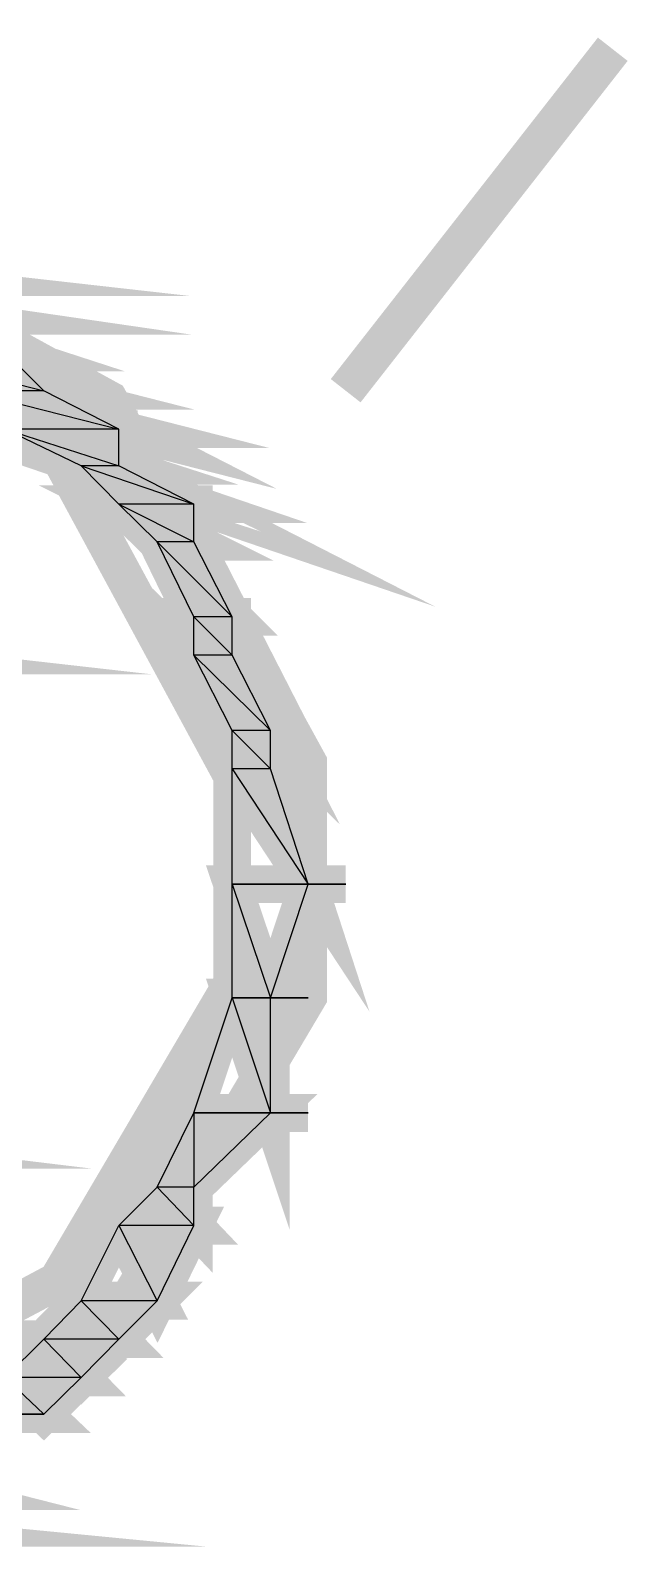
# Model space of a CAD drawing. Header units: metres. Extents: x -593 to 248, y 430 to 1024.
# Drawn here: x -229.232 to -228.559, y 806.51 to 808.206 of the extents above; entities that cross this region are included whole.
import ezdxf

# ---------------------------------------------------------------- set-up
doc = ezdxf.new("R2010")
doc.units = ezdxf.units.M
doc.header["$MEASUREMENT"] = 0
doc.layers.add('C00-00-00-BLACK', color=7, linetype='Continuous')
doc.layers.add('CFF-00-00', color=1, linetype='Continuous')

msp = doc.modelspace()

# ---------------------------------------------------------------- linework, layer by layer
at = {"layer": 'C00-00-00-BLACK', "const_width": 0.0423}
for points in [[(-228.9208, 807.2509), (-228.9208, 807.3869), (-229.1438, 807.7929), (-229.5488, 808.0149), (-229.6828, 808.0149), (-229.8088, 808.0149), (-230.1878, 807.7929), (-230.4058, 807.3869), (-230.4058, 807.2509), (-230.4058, 807.1249), (-230.1878, 806.7489), (-229.8088, 806.5309), (-229.6828, 806.5309), (-229.5488, 806.5309), (-229.1438, 806.7489), (-228.9208, 807.1249), (-228.9208, 807.2509)], [(-229.8108, 807.9729), (-229.4288, 807.9299), (-229.9378, 807.9299), (-229.8108, 807.9729)], [(-229.6408, 807.9299), (-229.3448, 807.8869), (-229.5138, 807.8869), (-229.6408, 807.9299)], [(-229.0058, 807.2509), (-229.0058, 807.3719), (-229.2018, 807.7339), (-229.5628, 807.9299), (-229.6828, 807.9299), (-229.7938, 807.9299), (-230.1288, 807.7339), (-230.3208, 807.3719), (-230.3208, 807.2509), (-230.3208, 807.1399), (-230.1288, 806.8069), (-229.7938, 806.6149), (-229.6828, 806.6149), (-229.5628, 806.6149), (-229.2018, 806.8069), (-229.0058, 807.1399), (-229.0058, 807.2509)], [(-229.3858, 807.8459), (-229.2168, 807.8029), (-229.3018, 807.8029), (-229.3858, 807.8459)], [(-229.3858, 807.8869), (-229.2598, 807.8459), (-229.3858, 807.8459), (-229.3858, 807.8869)], [(-229.2598, 807.8459), (-229.3858, 807.8459), (-229.2168, 807.8029), (-229.2598, 807.8459)], [(-229.2598, 807.7599), (-229.1328, 807.7189), (-229.1748, 807.7189), (-229.2598, 807.7599)], [(-229.3018, 807.8029), (-229.1328, 807.7599), (-229.2598, 807.7599), (-229.3018, 807.8029)], [(-229.2168, 807.8029), (-229.3018, 807.8029), (-229.1328, 807.7599), (-229.2168, 807.8029)], [(-229.1328, 807.7599), (-229.2598, 807.7599), (-229.1328, 807.7189), (-229.1328, 807.7599)], [(-229.1328, 807.7189), (-229.1748, 807.7189), (-229.0488, 807.6759), (-229.1328, 807.7189)], [(-229.1748, 807.7189), (-229.0488, 807.6759), (-229.1328, 807.6759), (-229.1748, 807.7189)], [(-229.1328, 807.6759), (-229.0488, 807.6339), (-229.0898, 807.6339), (-229.1328, 807.6759)], [(-229.0898, 807.6339), (-229.0058, 807.5499), (-229.0488, 807.5499), (-229.0898, 807.6339)], [(-229.0488, 807.6759), (-229.1328, 807.6759), (-229.0488, 807.6339), (-229.0488, 807.6759)], [(-229.0488, 807.6339), (-229.0898, 807.6339), (-229.0058, 807.5499), (-229.0488, 807.6339)], [(-229.0488, 807.5069), (-228.9628, 807.4229), (-229.0058, 807.4229), (-229.0488, 807.5069)], [(-229.0488, 807.5499), (-229.0058, 807.5069), (-229.0488, 807.5069), (-229.0488, 807.5499)], [(-229.8518, 807.5499), (-229.4718, 807.5069), (-229.8518, 807.5069), (-229.8518, 807.5499)], [(-229.0058, 807.5499), (-229.0488, 807.5499), (-229.0058, 807.5069), (-229.0058, 807.5499)], [(-229.0058, 807.5069), (-229.0488, 807.5069), (-228.9628, 807.4229), (-229.0058, 807.5069)], [(-229.0058, 807.4229), (-228.9628, 807.3799), (-229.0058, 807.3799), (-229.0058, 807.4229)], [(-228.9628, 807.4229), (-229.0058, 807.4229), (-228.9628, 807.3799), (-228.9628, 807.4229)], [(-229.0058, 807.3799), (-228.9208, 807.2509), (-229.0058, 807.2509), (-229.0058, 807.3799)], [(-228.9628, 807.3799), (-229.0058, 807.3799), (-228.9208, 807.2509), (-228.9628, 807.3799)], [(-229.0058, 807.2509), (-228.9628, 807.1239), (-229.0058, 807.1239), (-229.0058, 807.2509)], [(-228.9208, 807.2509), (-229.0058, 807.2509), (-228.9628, 807.1239), (-228.9208, 807.2509)], [(-228.9208, 807.2509), (-229.0058, 807.2509), (-228.9208, 807.2509)], [(-229.0058, 807.2509), (-228.9208, 807.2509), (-228.8788, 807.2509), (-229.0058, 807.2509)], [(-229.0058, 807.1239), (-228.9628, 806.9949), (-229.0488, 806.9949), (-229.0058, 807.1239)], [(-228.9628, 807.1239), (-229.0058, 807.1239), (-228.9628, 806.9949), (-228.9628, 807.1239)], [(-229.0058, 807.1239), (-228.9628, 807.1239), (-228.9208, 807.1239), (-229.0058, 807.1239)], [(-228.9628, 807.1239), (-228.9208, 807.1239), (-229.0058, 807.1239), (-228.9628, 807.1239)], [(-229.0488, 806.9949), (-229.0488, 806.9119), (-229.0898, 806.9119), (-229.0488, 806.9949)], [(-229.8518, 806.9949), (-229.5138, 806.9539), (-229.8108, 806.9539), (-229.8518, 806.9949)], [(-229.0488, 806.9949), (-228.9628, 806.9949), (-228.9208, 806.9949), (-229.0488, 806.9949)], [(-228.9628, 806.9949), (-228.9208, 806.9949), (-229.0488, 806.9949), (-228.9628, 806.9949)], [(-228.9628, 806.9949), (-229.0488, 806.9949), (-229.0488, 806.9119), (-228.9628, 806.9949)], [(-229.0898, 806.9119), (-229.0488, 806.8689), (-229.1328, 806.8689), (-229.0898, 806.9119)], [(-229.0488, 806.9119), (-229.0898, 806.9119), (-229.0488, 806.8689), (-229.0488, 806.9119)], [(-229.1328, 806.8689), (-229.0898, 806.7849), (-229.1748, 806.7849), (-229.1328, 806.8689)], [(-229.0488, 806.8689), (-229.1328, 806.8689), (-229.0898, 806.7849), (-229.0488, 806.8689)], [(-229.1748, 806.7849), (-229.1328, 806.7419), (-229.2168, 806.7419), (-229.1748, 806.7849)], [(-229.0898, 806.7849), (-229.1748, 806.7849), (-229.1328, 806.7419), (-229.0898, 806.7849)], [(-229.2168, 806.7419), (-229.1748, 806.6989), (-229.2598, 806.6989), (-229.2168, 806.7419)], [(-229.1328, 806.7419), (-229.2168, 806.7419), (-229.1748, 806.6989), (-229.1328, 806.7419)], [(-229.2598, 806.6989), (-229.2168, 806.6579), (-229.3448, 806.6579), (-229.2598, 806.6989)], [(-229.1748, 806.6989), (-229.2598, 806.6989), (-229.2168, 806.6579), (-229.1748, 806.6989)], [(-229.2598, 806.6579), (-229.3858, 806.6579), (-229.3448, 806.6149), (-229.2598, 806.6579)], [(-229.2168, 806.6579), (-229.3448, 806.6579), (-229.2598, 806.6579), (-229.2168, 806.6579)], [(-229.5138, 806.6149), (-229.3448, 806.5719), (-229.5558, 806.5719), (-229.5138, 806.6149)], [(-229.8948, 806.5719), (-229.4718, 806.5309), (-229.8518, 806.5309), (-229.8948, 806.5719)]]:
    msp.add_lwpolyline(points, close=True, dxfattribs=at)
at = {"layer": 'C00-00-00-BLACK'}
for points in [[(-229.2598, 807.8459), (-229.3858, 807.8459), (-229.2168, 807.8029), (-229.2598, 807.8459)], [(-229.3858, 807.8459), (-229.2168, 807.8029), (-229.3018, 807.8029), (-229.3858, 807.8459)], [(-229.2168, 807.8029), (-229.3018, 807.8029), (-229.1328, 807.7599), (-229.2168, 807.8029)], [(-229.3018, 807.8029), (-229.1328, 807.7599), (-229.2598, 807.7599), (-229.3018, 807.8029)], [(-229.1328, 807.7599), (-229.2598, 807.7599), (-229.1328, 807.7189), (-229.1328, 807.7599)], [(-229.2598, 807.7599), (-229.1328, 807.7189), (-229.1748, 807.7189), (-229.2598, 807.7599)], [(-229.1328, 807.7189), (-229.1748, 807.7189), (-229.0488, 807.6759), (-229.1328, 807.7189)], [(-229.1748, 807.7189), (-229.0488, 807.6759), (-229.1328, 807.6759), (-229.1748, 807.7189)], [(-229.0488, 807.6759), (-229.1328, 807.6759), (-229.0488, 807.6339), (-229.0488, 807.6759)], [(-229.1328, 807.6759), (-229.0488, 807.6339), (-229.0898, 807.6339), (-229.1328, 807.6759)], [(-229.0488, 807.6339), (-229.0898, 807.6339), (-229.0058, 807.5499), (-229.0488, 807.6339)], [(-229.0898, 807.6339), (-229.0058, 807.5499), (-229.0488, 807.5499), (-229.0898, 807.6339)], [(-229.0058, 807.5499), (-229.0488, 807.5499), (-229.0058, 807.5069), (-229.0058, 807.5499)], [(-229.0488, 807.5499), (-229.0058, 807.5069), (-229.0488, 807.5069), (-229.0488, 807.5499)], [(-229.0058, 807.5069), (-229.0488, 807.5069), (-228.9628, 807.4229), (-229.0058, 807.5069)], [(-229.0488, 807.5069), (-228.9628, 807.4229), (-229.0058, 807.4229), (-229.0488, 807.5069)], [(-228.9628, 807.4229), (-229.0058, 807.4229), (-228.9628, 807.3799), (-228.9628, 807.4229)], [(-229.0058, 807.4229), (-228.9628, 807.3799), (-229.0058, 807.3799), (-229.0058, 807.4229)], [(-228.9628, 807.3799), (-229.0058, 807.3799), (-228.9208, 807.2509), (-228.9628, 807.3799)], [(-229.0058, 807.3799), (-228.9208, 807.2509), (-229.0058, 807.2509), (-229.0058, 807.3799)], [(-228.9208, 807.2509), (-229.0058, 807.2509), (-228.9208, 807.2509)], [(-229.0058, 807.2509), (-228.9208, 807.2509), (-228.8788, 807.2509), (-229.0058, 807.2509)], [(-228.9208, 807.2509), (-229.0058, 807.2509), (-228.9628, 807.1239), (-228.9208, 807.2509)], [(-229.0058, 807.2509), (-228.9628, 807.1239), (-229.0058, 807.1239), (-229.0058, 807.2509)], [(-229.0058, 807.1239), (-228.9628, 806.9949), (-229.0488, 806.9949), (-229.0058, 807.1239)], [(-229.0058, 807.1239), (-228.9628, 807.1239), (-228.9208, 807.1239), (-229.0058, 807.1239)], [(-228.9628, 807.1239), (-228.9208, 807.1239), (-229.0058, 807.1239), (-228.9628, 807.1239)], [(-228.9628, 807.1239), (-229.0058, 807.1239), (-228.9628, 806.9949), (-228.9628, 807.1239)], [(-229.0488, 806.9949), (-229.0488, 806.9119), (-229.0898, 806.9119), (-229.0488, 806.9949)], [(-229.0488, 806.9949), (-228.9628, 806.9949), (-228.9208, 806.9949), (-229.0488, 806.9949)], [(-228.9628, 806.9949), (-228.9208, 806.9949), (-229.0488, 806.9949), (-228.9628, 806.9949)], [(-228.9628, 806.9949), (-229.0488, 806.9949), (-229.0488, 806.9119), (-228.9628, 806.9949)], [(-229.0898, 806.9119), (-229.0488, 806.8689), (-229.1328, 806.8689), (-229.0898, 806.9119)], [(-229.0488, 806.9119), (-229.0898, 806.9119), (-229.0488, 806.8689), (-229.0488, 806.9119)], [(-229.1328, 806.8689), (-229.0898, 806.7849), (-229.1748, 806.7849), (-229.1328, 806.8689)], [(-229.0488, 806.8689), (-229.1328, 806.8689), (-229.0898, 806.7849), (-229.0488, 806.8689)], [(-229.1748, 806.7849), (-229.1328, 806.7419), (-229.2168, 806.7419), (-229.1748, 806.7849)], [(-229.0898, 806.7849), (-229.1748, 806.7849), (-229.1328, 806.7419), (-229.0898, 806.7849)], [(-229.2168, 806.7419), (-229.1748, 806.6989), (-229.2598, 806.6989), (-229.2168, 806.7419)], [(-229.1328, 806.7419), (-229.2168, 806.7419), (-229.1748, 806.6989), (-229.1328, 806.7419)], [(-229.2598, 806.6989), (-229.2168, 806.6579), (-229.3448, 806.6579), (-229.2598, 806.6989)], [(-229.1748, 806.6989), (-229.2598, 806.6989), (-229.2168, 806.6579), (-229.1748, 806.6989)], [(-229.2168, 806.6579), (-229.3448, 806.6579), (-229.2598, 806.6579), (-229.2168, 806.6579)]]:
    msp.add_lwpolyline(points, close=True, dxfattribs=at)
at = {"layer": 'CFF-00-00', "const_width": 0.0423}
msp.add_lwpolyline([(-228.8788, 807.8029), (-228.5798, 808.1849)], dxfattribs=at)

doc.saveas('drawing.dxf')
